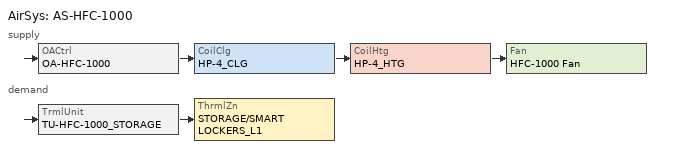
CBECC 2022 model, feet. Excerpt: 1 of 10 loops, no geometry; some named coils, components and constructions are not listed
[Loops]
AirSys 'AS-HFC-1000'
 supply: OACtrl 'OA-HFC-1000' > CoilClg 'HP-4_CLG' > CoilHtg 'HP-4_HTG' > Fan 'HFC-1000 Fan'
 demand: TrmlUnit 'TU-HFC-1000_STORAGE' > ThrmlZn 'STORAGE/SMART LOCKERS_L1'
[ResIntWall] Construction=Interior Wall Cons
Name | Area | IsPartySurface | Outside
IntWall : PARKING_L2 20 | 101.256 | 1 | TRASH_L2
ResidentialInteriorWall 1499 | 20000 |  | PARKING_L2
IntWall : STAIR 2_L2 | 106.27 | 1 | STORAGE 3_L2
IntWall : STORAGE 1_L2 | 101.619 | 1 | TRASH VEST._L2
IntWall : STORAGE 3_L2 | 104.746 | 1 | TRASH_L2
IntWall : CORRIDOR 1_L3 | 100.019 | 1 | ELEVATOR 1_L3
IntWall : CORRIDOR 1_L3 2 | 93.9328 | 1 | ELEVATOR 2_L3
IntWall : CORRIDOR 1_L3 3 | 207.897 | 1 | ELEVATOR 2_L3
IntWall : CORRIDOR 1_L3 4 | 109.541 | 1 | IA1 1_L3
IntWall : CORRIDOR 1_L3 5 | 164.928 | 1 | IA1 1_L3
IntWall : CORRIDOR 1_L3 6 | 286.627 | 1 | IA1 1_L3
IntWall : CORRIDOR 1_L3 7; IntWall : CORRIDOR 1_L3 9 | 283.342 | 1 | IA1 1_L3
IntWall : CORRIDOR 1_L3 8; IntWall : CORRIDOR 1_L3 10 | 272.824 | 1 | IA1 1_L3
IntWall : CORRIDOR 1_L3 11 | 265.823 | 1 | IA1 1_L3
IntWall : CORRIDOR 1_L3 12 | 274.802 | 1 | IA1 1_L3
IntWall : CORRIDOR 1_L3 13 | 263.445 | 1 | IA1 1_L3
IntWall : CORRIDOR 1_L3 14 | 37.1066 | 1 | IA1.2_L3
IntWall : CORRIDOR 1_L3 15 | 43.6217 | 1 | IA1.2_L3
IntWall : CORRIDOR 1_L3 16 | 253.398 | 1 | IA1.2_L3
IntWall : CORRIDOR 1_L3 17 | 255.253 | 1 | IA1.3 1_L3
IntWall : CORRIDOR 1_L3 18 | 245.151 | 1 | IA1.3 1_L3
IntWall : CORRIDOR 1_L3 19 | 272.139 | 1 | IA3_L3
IntWall : CORRIDOR 1_L3 20 | 270.618 | 1 | IA5 1_L3
IntWall : CORRIDOR 1_L3 21 | 283.907 | 1 | IA5 1_L3
IntWall : CORRIDOR 1_L3 22 | 273.094 | 1 | IA5 1_L3
IntWall : CORRIDOR 1_L3 23 | 275.333 | 1 | IA5 1_L3
IntWall : CORRIDOR 1_L3 24 | 272.809 | 1 | IA5 1_L3
IntWall : CORRIDOR 1_L3 25 | 247.294 | 1 | IA5.1 1_L3
IntWall : CORRIDOR 1_L3 26 | 241.784 | 1 | IA5.1 1_L3
IntWall : CORRIDOR 1_L3 27 | 290.837 | 1 | IB1 1_L3
IntWall : CORRIDOR 1_L3 28 | 185.315 | 1 | IB1 1_L3
IntWall : CORRIDOR 1_L3 29 | 397.568 | 1 | IB1 1_L3
IntWall : CORRIDOR 1_L3 30 | 359.411 | 1 | IB1.1_L3
IntWall : CORRIDOR 1_L3 31 | 349.448 | 1 | IB2_L3
IntWall : CORRIDOR 1_L3 32 | 160.597 | 1 | IB3_L3
IntWall : CORRIDOR 1_L3 33 | 57.7309 | 1 | IDF 2_L3
IntWall : CORRIDOR 1_L3 34 | 62.9415 | 1 | IDF 3_L3
IntWall : CORRIDOR 1_L3 35 | 177.558 | 1 | IS1 1_L3
IntWall : CORRIDOR 1_L3 36 | 185.195 | 1 | IS1 1_L3
IntWall : CORRIDOR 1_L3 37 | 188.529 | 1 | IS1 1_L3
IntWall : CORRIDOR 1_L3 38 | 292.282 | 1 | IS1 1_L3
IntWall : CORRIDOR 1_L3 39 | 171.977 | 1 | IS1 1_L3
IntWall : CORRIDOR 1_L3 40 | 187.708 | 1 | IS1 1_L3
IntWall : CORRIDOR 1_L3 41 | 191.739 | 1 | IS1.1_L3
IntWall : CORRIDOR 1_L3 42 | 81.325 | 1 | LOOBY_L3
IntWall : CORRIDOR 1_L3 43 | 122.466 | 1 | OPENING_L3
IntWall : CORRIDOR 1_L3 44 | 207.422 | 1 | PARKING_L3
IntWall : CORRIDOR 1_L3 45 | 51.3787 | 1 | PARKING_L3
IntWall : CORRIDOR 1_L3 46 | 1145.16 | 1 | PARKING_L3
IntWall : CORRIDOR 1_L3 47 | 1389.06 | 1 | PARKING_L3
IntWall : CORRIDOR 1_L3 48 | 57.7342 | 1 | PARKING_L3
IntWall : CORRIDOR 1_L3 49 | 277.221 | 1 | PARKING_L3
IntWall : CORRIDOR 1_L3 50 | 82.239 | 1 | PARKING_L3
IntWall : CORRIDOR 1_L3 51 | 230.056 | 1 | PARKING_L3
IntWall : CORRIDOR 1_L3 52 | 1710.23 | 1 | PARKING_L3
IntWall : CORRIDOR 1_L3 53 | 63.346 | 1 | PARKING_L3
IntWall : CORRIDOR 1_L3 54 | 75.5568 | 1 | PARKING_L3
IntWall : CORRIDOR 1_L3 55 | 58.97 | 1 | PARKING_L3
IntWall : CORRIDOR 1_L3 56 | 660.991 | 1 | PARKING_L3
IntWall : CORRIDOR 1_L3 57 | 57.4017 | 1 | PARKING_L3
IntWall : CORRIDOR 1_L3 58 | 287.364 | 1 | POOL VAULT & EQUIP_L3
IntWall : CORRIDOR 1_L3 59 | 76.5419 | 1 | POOL VAULT & EQUIP_L3
IntWall : CORRIDOR 1_L3 60 | 352.104 | 1 | POOL VAULT & EQUIP_L3
IntWall : CORRIDOR 1_L3 61 | 181.446 | 1 | POOL VAULT & EQUIP_L3
IntWall : CORRIDOR 1_L3 62; IntWall : PARKING_L3 | 112.29 | 1 | STAIR 1_L3
IntWall : CORRIDOR 1_L3 63 | 118.366 | 1 | STAIR 2_L3
IntWall : CORRIDOR 1_L3 64 | 30.1261 | 1 | STAIR 3_L3
IntWall : CORRIDOR 1_L3 65 | 72.0658 | 1 | STAIR 5_L3
IntWall : CORRIDOR 1_L3 66 | 57.1657 | 1 | STAIR 5_L3
IntWall : CORRIDOR 1_L3 67; IntWall : PARKING_L3 10 | 230.056 | 1 | STAIR 6_L3
IntWall : CORRIDOR 1_L3 68 | 24.0507 | 1 | STAIR 6_L3
IntWall : CORRIDOR 1_L3 69 | 88.1982 | 1 | STORAGE 1_L3
IntWall : CORRIDOR 1_L3 70 | 1014.5 | 1 | STORAGE 1_L3
IntWall : CORRIDOR 1_L3 71 | 275.562 | 1 | STORAGE 1_L3
IntWall : CORRIDOR 1_L3 72 | 116.118 | 1 | STORAGE 2_L3
IntWall : CORRIDOR 1_L3 73 | 130.595 | 1 | STORAGE 3_L3
IntWall : CORRIDOR 1_L3 74 | 265.793 | 1 | STORAGE 3_L3
IntWall : CORRIDOR 1_L3 75 | 306.941 | 1 | STORAGE 3_L3
IntWall : CORRIDOR 1_L3 76 | 17.8591 | 1 | STORAGE 5_L3
IntWall : CORRIDOR 1_L3 77 | 105.36 | 1 | STORAGE 5_L3
IntWall : CORRIDOR 1_L3 78; IntWall : CORRIDOR 1_L3 80 | 50.5322 | 1 | TRASH 1_L3
IntWall : CORRIDOR 1_L3 79; IntWall : STAIR 5_L3 | 138.948 | 1 | TRASH 1_L3
IntWall : CORRIDOR 1_L3 81; IntWall : STORAGE 4_L3 | 113.185 | 1 | TRASH VEST._L3
IntWall : CORRIDOR 1_L3 82 | 107.631 | 1 | ELEVATOR 5_L3
IntWall : CORRIDOR 1_L3 83 | 276.109 | 1 | IA1 1_L3
IntWall : CORRIDOR 1_L3 84 | 274.955 | 1 | IA1 1_L3
IntWall : CORRIDOR 1_L3 85 | 276.015 | 1 | IA1 1_L3
IntWall : CORRIDOR 1_L3 86 | 44.0298 | 1 | IA1 1_L3
IntWall : CORRIDOR 1_L3 87 | 276.888 | 1 | IA1 1_L3
IntWall : CORRIDOR 1_L3 88 | 115.639 | 1 | IA1 1_L3
IntWall : CORRIDOR 1_L3 89 | 191.742 | 1 | IB1 1_L3
IntWall : CORRIDOR 1_L3 90 | 399.767 | 1 | IB1 1_L3
IntWall : CORRIDOR 1_L3 91 | 137.352 | 1 | IDF 1_L3
IntWall : CORRIDOR 1_L3 92 | 107.436 | 1 | LOOBY_L3
IntWall : CORRIDOR 1_L3 93 | 210.186 | 1 | MECH._L3
IntWall : CORRIDOR 1_L3 94; IntWall : CORRIDOR 1_L3 96 | 84.6848 | 1 | PARKING_L3
IntWall : CORRIDOR 1_L3 95 | 686.689 | 1 | PARKING_L3
IntWall : CORRIDOR 1_L3 97 | 139.764 | 1 | PARKING_L3
IntWall : CORRIDOR 1_L3 98 | 71.6463 | 1 | PARKING_L3
IntWall : CORRIDOR 1_L3 99 | 165.684 | 1 | PARKING_L3
IntWall : CORRIDOR 1_L3 100 | 109.717 | 1 | PARKING_L3
IntWall : CORRIDOR 1_L3 101; IntWall : PARKING_L3 7 | 106.181 | 1 | STAIR 4_L3
IntWall : CORRIDOR 1_L3 102 | 65.3499 | 1 | STORAGE 6_L3
IntWall : CORRIDOR 1_L3 103; IntWall : MECH._L3 9 | 120.669 | 1 | TRASH 2_L3
IntWall : CORRIDOR 1_L3 104 | 41.7113 | 1 | TRASH 2_L3
IntWall : ELEVATOR 1_L3 | 220.172 | 1 | LOOBY_L3
IntWall : ELEVATOR 1_L3 2; IntWall : PARKING_L3 2 | 220.172 | 1 | STAIR 2_L3
IntWall : ELEVATOR 1_L3 3 | 100.019 | 1 | STORAGE 6_L3
IntWall : ELEVATOR 2_L3 | 93.9328 | 1 | PARKING_L3
IntWall : ELEVATOR 2_L3 2; IntWall : IDF 3_L3 3 | 207.897 | 1 | STAIR 1_L3
IntWall : ELEVATOR 5_L3 | 100.132 | 1 | IDF 1_L3
IntWall : ELEVATOR 5_L3 2 | 107.631 | 1 | PARKING_L3
IntWall : ELEVATOR 5_L3 3; IntWall : IDF 1_L3 2 | 100.132 | 1 | PARKING_L3
IntWall : IA1 1_L3 | 318.914 | 1 | IS1 1_L3
IntWall : IA1 1_L3 2 | 338.174 | 1 | IA1.3 1_L3
IntWall : IA1 1_L3 3 | 325.937 | 1 | IB1 1_L3
IntWall : IA1 1_L3 4 | 7.36015 | 1 | LOOBY_L3
IntWall : IA1 1_L3 5 | 244.185 | 1 | LOOBY_L3
IntWall : IA1.2_L3 | 322.597 | 1 | IA3_L3
IntWall : IA1.2_L3 2 | 129.881 | 1 | IB1.1_L3
IntWall : IA1.2_L3 3 | 170.883 | 1 | IB1.1_L3
IntWall : IA1.3 1_L3 | 384.335 | 1 | IA5.1 1_L3
IntWall : IA1.3 1_L3 2 | 324.663 | 1 | IS1 1_L3
IntWall : IA1.3 1_L3 3 | 383.031 | 1 | IB2_L3
IntWall : IA3_L3 | 69.0344 | 1 | POOL VAULT & EQUIP_L3
IntWall : IA3_L3 2 | 254.257 | 1 | STORAGE 5_L3
IntWall : IA5 1_L3; IntWall : IA5 1_L3 2; IntWall : IA5 1_L3 3 | 378.701 | 1 | IS1 1_L3
IntWall : IA5 1_L3 4 | 378.701 | 1 | IA5.1 1_L3
IntWall : IA5 1_L3 5; IntWall : IA5 1_L3 6 | 378.701 | 1 | IB1 1_L3
IntWall : IA5.1 1_L3 | 378.701 | 1 | IB3_L3
IntWall : IA5.1 1_L3 2 | 384.335 | 1 | IS1.1_L3
IntWall : IB1 1_L3 | 216.737 | 1 | PARKING_L3
IntWall : IB1 1_L3 2 | 329.6 | 1 | PARKING_L3
IntWall : IB1 1_L3 3 | 87.7638 | 1 | IS1 1_L3
IntWall : IB1 1_L3 4 | 135.045 | 1 | LOOBY_L3
IntWall : IB1.1_L3 | 383.264 | 1 | IS1 1_L3
IntWall : IB3_L3 | 211.014 | 1 | STAIR 5_L3
IntWall : IB3_L3 2 | 57.162 | 1 | STAIR 5_L3
IntWall : IDF 1_L3 | 137.352 | 1 | PARKING_L3
IntWall : IDF 2_L3 | 156.837 | 1 | OPENING_L3
IntWall : IDF 2_L3 2 | 182.457 | 1 | PARKING_L3
IntWall : IDF 2_L3 3 | 51.7346 | 1 | PARKING_L3
IntWall : IDF 3_L3 | 207.897 | 1 | PARKING_L3
IntWall : IDF 3_L3 2 | 62.9415 | 1 | PARKING_L3
IntWall : IS1 1_L3 | 183.363 | 1 | STAIR 10_L3
IntWall : IS1.1_L3; IntWall : POOL VAULT & EQUIP_L3 | 384.335 | 1 | STORAGE 2_L3
IntWall : LOOBY_L3 | 20.2489 | 1 | STORAGE 6_L3
IntWall : MECH._L3 | 207.208 | 1 | PARKING_L3
IntWall : MECH._L3 2 | 185.337 | 1 | PARKING_L3
IntWall : MECH._L3 3 | 39.6437 | 1 | PARKING_L3
IntWall : MECH._L3 4 | 159.522 | 1 | PARKING_L3
IntWall : MECH._L3 5 | 112.781 | 1 | PARKING_L3
IntWall : MECH._L3 6 | 14.0049 | 1 | STORAGE 6_L3
IntWall : MECH._L3 7 | 121.965 | 1 | STORAGE 6_L3
IntWall : MECH._L3 8 | 158.38 | 1 | TRASH 2_L3
IntWall : OPENING_L3 | 102.892 | 1 | PARKING_L3
IntWall : OPENING_L3 2 | 109.945 | 1 | PARKING_L3
IntWall : PARKING_L3 3 | 177.771 | 1 | STAIR 3_L3
IntWall : PARKING_L3 4 | 112.249 | 1 | STAIR 3_L3
IntWall : PARKING_L3 5 | 207.897 | 1 | STAIR 3_L3
IntWall : PARKING_L3 6; IntWall : PARKING_L3 8 | 221.685 | 1 | STAIR 4_L3
IntWall : PARKING_L3 9 | 111.489 | 1 | STAIR 6_L3
IntWall : PARKING_L3 11 | 87.4379 | 1 | STAIR 6_L3
IntWall : PARKING_L3 12 | 883.953 | 1 | STORAGE 1_L3
IntWall : PARKING_L3 13 | 187.364 | 1 | STORAGE 1_L3
IntWall : PARKING_L3 14 | 130.546 | 1 | STORAGE 1_L3
IntWall : PARKING_L3 15; IntWall : PARKING_L3 17 | 105.642 | 1 | STORAGE 4_L3
IntWall : PARKING_L3 16 | 113.185 | 1 | STORAGE 4_L3
IntWall : PARKING_L3 18 | 51.345 | 1 | STORAGE 6_L3
IntWall : PARKING_L3 19; IntWall : PARKING_L3 20 | 102.604 | 1 | TRASH VEST._L3
ResidentialInteriorWall 1500 | 20000 |  | PARKING_L3
IntWall : POOL VAULT & EQUIP_L3 2 | 275.562 | 1 | STORAGE 3_L3
IntWall : STAIR 2_L3 | 118.366 | 1 | STORAGE 6_L3
IntWall : STORAGE 6_L3 | 116.669 | 1 | TRASH 2_L3
[ResOtherZn] ozDHWSys=ResidentialDHWSystem 1
Name | Type | SpcFunc | VentSpcFunc | Area | CeilingHeight | FloorHeight | Bottom | IAQOption | IAQFanRef[1] | IAQFanCnt[1] | CentralVentSysRef | ozHVACSystem | AirSys_NameRoot | PrkgGarExhFlow | PrkgGarExhFanPwr
RES STORAGE_L2 | Unconditioned | Storage | General - Unoccupied | 352.822 | 10.25 | 10.25 | 22 | Individual IAQ Fans
STAIR 1_L2 | Unconditioned | Stairwell | General - Unoccupied | 179.107 | 10.25 | 10.25 | 22 | Individual IAQ Fans
STAIR 2_L2 | Unconditioned | Stairwell | General - Unoccupied | 199.944 | 10.25 | 10.25 | 22 | Individual IAQ Fans
STAIR 3_L2 | Unconditioned | Stairwell | General - Unoccupied | 179.041 | 10.25 | 10.25 | 22 | Individual IAQ Fans
STAIR 4_L2 | Unconditioned | Stairwell | General - Unoccupied | 180.594 | 10.25 | 10.25 | 22 | Individual IAQ Fans
STAIR 5_L2 | Unconditioned | Stairwell | General - Unoccupied | 185.09 | 10.25 | 10.25 | 22 | Individual IAQ Fans
STAIR 10_L2 | Unconditioned | Stairwell | General - Unoccupied | 165.6 | 10.25 | 10.25 | 22 | Individual IAQ Fans
STORAGE 1_L2 | Unconditioned | Storage | General - Unoccupied | 91.7374 | 10.25 | 10.25 | 22 | Individual IAQ Fans
STORAGE 2_L2 | Unconditioned | Storage | General - Unoccupied | 280.541 | 10.25 | 10.25 | 22 | Individual IAQ Fans
STORAGE 3_L2 | Unconditioned | Storage | General - Unoccupied | 119.646 | 10.25 | 10.25 | 22 | Individual IAQ Fans
TRASH VEST._L2 | Unconditioned | Unoccupied-Include in Gross Floor Area | NA | 89.0995 | 10.25 | 10.25 | 22 | Individual IAQ Fans
TRASH_L2 | Unconditioned | Unoccupied-Include in Gross Floor Area | NA | 146.628 | 10.25 | 10.25 | 22 | Individual IAQ Fans
CORRIDOR 1_L3 | Unconditioned | Corridor Area | Residential - Common corridors | 7249.9 | 11.4167 | 11.4167 | 32.25 | Central Supply / Central Exhaust | FOF-2 | 5 | Corridor Ventilation
ELEVATOR 1_L3 | Unconditioned | Unoccupied-Include in Gross Floor Area | NA | 168.953 | 11.4167 | 11.4167 | 32.25 | Individual IAQ Fans
ELEVATOR 2_L3 | Unconditioned | Unoccupied-Include in Gross Floor Area | NA | 149.826 | 11.4167 | 11.4167 | 32.25 | Individual IAQ Fans
ELEVATOR 5_L3 | Unconditioned | Unoccupied-Include in Gross Floor Area | NA | 82.6854 | 11.4167 | 11.4167 | 32.25 | Individual IAQ Fans
IDF 1_L3 | Conditioned | Electrical, Mechanical, Telephone Rooms | General - Unoccupied | 105.519 | 11.4167 | 11.4167 | 32.25 |  |  |  |  | LG ZRUM036GSS0 | AS_IDF 1_L3
IDF 2_L3 | Conditioned | Electrical, Mechanical, Telephone Rooms | General - Unoccupied | 67.3388 | 11.4167 | 11.4167 | 32.25 |  |  |  |  | LG ZRUM024GSS0 | AS_IDF 2_L3
IDF 3_L3 | Conditioned | Electrical, Mechanical, Telephone Rooms | General - Unoccupied | 100.394 | 11.4167 | 11.4167 | 32.25 |  |  |  |  | LG ZRUM036GSS0-2 | AS_IDF 3_L3
LOOBY_L3 | Unconditioned | Lobby, Main Entry | Residential - Common corridors | 298.59 | 11.4167 | 11.4167 | 32.25 | Central Supply / Central Exhaust |  |  | Corridor Ventilation
MECH._L3 | Unconditioned | Electrical, Mechanical, Telephone Rooms | General - Unoccupied | 416.288 | 11.4167 | 11.4167 | 32.25 | Individual IAQ Fans
OPENING_L3 | Unconditioned | Unoccupied-Include in Gross Floor Area | NA | 109.544 | 11.4167 | 11.4167 | 32.25 | Individual IAQ Fans
PARKING_L3 | Unconditioned | Parking Garage Area (Parking Zone and Ramps) | Exhaust - Parking garages | 59959.8 | 11.4167 | 11.4167 | 32.25 | Individual IAQ Fans |  |  |  |  |  | 46000 | 0.49
POOL VAULT & EQUIP_L3 | Unconditioned | Electrical, Mechanical, Telephone Rooms | General - Unoccupied | 2521.94 | 11.4167 | 11.4167 | 32.25 | Individual IAQ Fans
STAIR 1_L3 | Unconditioned | Stairwell | General - Unoccupied | 179.107 | 11.4167 | 11.4167 | 32.25 | Individual IAQ Fans
STAIR 2_L3 | Unconditioned | Stairwell | General - Unoccupied | 199.944 | 11.4167 | 11.4167 | 32.25 | Individual IAQ Fans
STAIR 3_L3 | Unconditioned | Stairwell | General - Unoccupied | 179.041 | 11.4167 | 11.4167 | 32.25 | Individual IAQ Fans
STAIR 4_L3 | Unconditioned | Stairwell | General - Unoccupied | 180.594 | 11.4167 | 11.4167 | 32.25 | Individual IAQ Fans
STAIR 5_L3 | Unconditioned | Stairwell | General - Unoccupied | 185.09 | 11.4167 | 11.4167 | 32.25 | Individual IAQ Fans
STAIR 6_L3 | Unconditioned | Stairwell | General - Unoccupied | 196.782 | 11.4167 | 11.4167 | 32.25 | Individual IAQ Fans
STAIR 10_L3 | Unconditioned | Stairwell | General - Unoccupied | 165.6 | 11.4167 | 11.4167 | 32.25 | Individual IAQ Fans
STORAGE 1_L3 | Unconditioned | Storage | General - Unoccupied | 1957.17 | 11.4167 | 11.4167 | 32.25 | Individual IAQ Fans
STORAGE 2_L3 | Unconditioned | Storage | General - Unoccupied | 342.398 | 11.4167 | 11.4167 | 32.25 | Individual IAQ Fans
STORAGE 3_L3 | Unconditioned | Storage | General - Unoccupied | 419.017 | 11.4167 | 11.4167 | 32.25 | Individual IAQ Fans
STORAGE 4_L3 | Unconditioned | Storage | General - Unoccupied | 91.7374 | 11.4167 | 11.4167 | 32.25 | Individual IAQ Fans
STORAGE 5_L3 | Unconditioned | Storage | General - Unoccupied | 121.475 | 11.4167 | 11.4167 | 32.25 | Individual IAQ Fans
STORAGE 6_L3 | Unconditioned | Storage | General - Unoccupied | 119.646 | 11.4167 | 11.4167 | 32.25 | Individual IAQ Fans
TRASH 1_L3 | Unconditioned | Unoccupied-Include in Gross Floor Area | NA | 53.8693 | 11.4167 | 11.4167 | 32.25 | Individual IAQ Fans
TRASH 2_L3 | Unconditioned | Unoccupied-Include in Gross Floor Area | NA | 146.628 | 11.4167 | 11.4167 | 32.25 | Individual IAQ Fans
TRASH VEST._L3 | Unconditioned | Unoccupied-Include in Gross Floor Area | NA | 89.0995 | 11.4167 | 11.4167 | 32.25 | Individual IAQ Fans
[ResExtWall]
Name | Orientation | Area | Construction
ExtWall (Front 1) : RES STORAGE_L2 | Front | 195.665 | R-21 Metal Frame
ExtWall (Left 1) : RES STORAGE_L2 | Left | 189.45 | R-21 Metal Frame
ExtWall (Front 1) : STAIR 5_L2 | Front | 102.645 | R-21 Metal Frame
ExtWall (Front 1) : STAIR 10_L2 | Front | 164.625 | R-21 Metal Frame
ExtWall (Left 1) : STAIR 10_L2 | Left | 105.685 | R-21 Metal Frame
ExtWall (Right 1) : STAIR 10_L2 | Right | 105.685 | R-21 Metal Frame
ExtWall (Back 1) : STORAGE 2_L2 | Back | 98.3469 | R-21 Metal Frame
ExtWall (Right 1) : STORAGE 2_L2 | Right | 343.89 | R-21 Metal Frame
ExtWall (Front 1) : CORRIDOR 1_L3 | Front | 101.068 | R-21 Metal Frame
ExtWall (Left 1) : CORRIDOR 1_L3 | Left | 54.5887 | R-21 Metal Frame
ExtWall (Front 1) : IA1 1_L3 | Front | 136.865 | R-21 Metal Frame
ExtWall (Front 2) : IA1 1_L3 | Front | 139.244 | R-21 Metal Frame
ExtWall (Front 3) : IA1 1_L3 | Front | 134.423 | R-21 Metal Frame
ExtWall (Front 4) : IA1 1_L3 | Front | 140.532 | R-21 Metal Frame
ExtWall (Front 5) : IA1 1_L3 | Front | 144.866 | R-21 Metal Frame
ExtWall (Front 6) : IA1 1_L3 | Front | 131.149 | R-21 Metal Frame
ExtWall (Front 7) : IA1 1_L3 | Front | 140.225 | R-21 Metal Frame
ExtWall (Front 8) : IA1 1_L3 | Front | 147.99 | R-21 Metal Frame
ExtWall (Front 9) : IA1 1_L3 | Front | 142.33 | R-21 Metal Frame
ExtWall (Front 10) : IA1 1_L3 | Front | 134.558 | R-21 Metal Frame
ExtWall (Left 1) : IA1 1_L3; ExtWall (Left 1) : IB2_L3 | Left | 44.8576 | R-21 Metal Frame
ExtWall (Left 2) : IA1 1_L3; ExtWall (Left 3) : IA1 1_L3; ExtWall (Left 2) : IB1 1_L3; ExtWall (Left 3) : IB1 1_L3 | Left | 55.2143 | R-21 Metal Frame
ExtWall (Left 4) : IA1 1_L3; ExtWall (Left 5) : IA1 1_L3; ExtWall (Left 6) : IA1 1_L3; ExtWall (Left 7) : IA1 1_L3; ExtWall (Left 1) : IB1.1_L3; ExtWall (Left 1) : IS1 1_L3 | Left | 64.3498 | R-21 Metal Frame
ExtWall (Left 8) : IA1 1_L3 | Left | 63.6644 | R-21 Metal Frame
ExtWall (Back 1) : IA1 1_L3 | Back | 136.73 | R-21 Metal Frame
ExtWall (Back 2) : IA1 1_L3 | Back | 137.738 | R-21 Metal Frame
ExtWall (Back 3) : IA1 1_L3 | Back | 106.803 | R-21 Metal Frame
ExtWall (Back 4) : IA1 1_L3; ExtWall (Back 19) : IA1 1_L3 | Back | 143.341 | R-21 Metal Frame
ExtWall (Back 5) : IA1 1_L3 | Back | 36.4824 | R-21 Metal Frame
ExtWall (Back 6) : IA1 1_L3; ExtWall (Back 10) : IA1 1_L3 | Back | 144.791 | R-21 Metal Frame
ExtWall (Back 7) : IA1 1_L3; ExtWall (Back 11) : IA1 1_L3 | Back | 138.551 | R-21 Metal Frame
ExtWall (Back 8) : IA1 1_L3; ExtWall (Back 9) : IA1 1_L3; ExtWall (Back 12) : IA1 1_L3; ExtWall (Back 13) : IA1 1_L3 | Back | 136.412 | R-21 Metal Frame
ExtWall (Back 14) : IA1 1_L3 | Back | 134.022 | R-21 Metal Frame
ExtWall (Back 15) : IA1 1_L3 | Back | 131.801 | R-21 Metal Frame
ExtWall (Back 16) : IA1 1_L3; ExtWall (Back 17) : IA1 1_L3 | Back | 137.401 | R-21 Metal Frame
ExtWall (Back 18) : IA1 1_L3 | Back | 120.1 | R-21 Metal Frame
ExtWall (Right 1) : IA1 1_L3; ExtWall (Right 2) : IA1 1_L3; ExtWall (Right 6) : IA1 1_L3; ExtWall (Right 7) : IA1 1_L3; ExtWall (Right 10) : IA1 1_L3; ExtWall (Right 2) : IB1.1_L3 | Right | 64.3498 | R-21 Metal Frame
ExtWall (Right 3) : IA1 1_L3 | Right | 122.164 | R-21 Metal Frame
ExtWall (Right 4) : IA1 1_L3; ExtWall (Right 5) : IA1 1_L3; ExtWall (Right 1) : IB1 1_L3; ExtWall (Right 2) : IB1 1_L3; ExtWall (Right 3) : IB1 1_L3 | Right | 55.2143 | R-21 Metal Frame
ExtWall (Right 8) : IA1 1_L3 | Right | 63.6644 | R-21 Metal Frame
ExtWall (Right 9) : IA1 1_L3 | Right | 312.052 | R-21 Metal Frame
ExtWall (Back 1) : IA1.2_L3 | Back | 126.965 | R-21 Metal Frame
ExtWall (Back 2) : IA1.2_L3 | Back | 133.391 | R-21 Metal Frame
ExtWall (Back 3) : IA1.2_L3 | Back | 72.0992 | R-21 Metal Frame
ExtWall (Right 1) : IA1.2_L3 | Right | 56.8589 | R-21 Metal Frame
ExtWall (Front 1) : IA1.3 1_L3 | Front | 59.6716 | R-21 Metal Frame
ExtWall (Back 1) : IA1.3 1_L3 | Back | 104.814 | R-21 Metal Frame
ExtWall (Back 2) : IA1.3 1_L3 | Back | 140.337 | R-21 Metal Frame
ExtWall (Right 1) : IA1.3 1_L3 | Right | 126.917 | R-21 Metal Frame
ExtWall (Right 2) : IA1.3 1_L3 | Right | 128.336 | R-21 Metal Frame
ExtWall (Right 3) : IA1.3 1_L3 | Right | 44.8576 | R-21 Metal Frame
ExtWall (Left 1) : IA3_L3 | Left | 53.9384 | R-21 Metal Frame
ExtWall (Back 1) : IA3_L3 | Back | 282.826 | R-21 Metal Frame
ExtWall (Left 1) : IA5 1_L3 | Left | 270.618 | R-21 Metal Frame
ExtWall (Left 2) : IA5 1_L3 | Left | 283.907 | R-21 Metal Frame
ExtWall (Left 3) : IA5 1_L3 | Left | 273.094 | R-21 Metal Frame
ExtWall (Left 4) : IA5 1_L3 | Left | 275.333 | R-21 Metal Frame
ExtWall (Left 5) : IA5 1_L3 | Left | 272.809 | R-21 Metal Frame
ExtWall (Left 1) : IA5.1 1_L3 | Left | 247.294 | R-21 Metal Frame
ExtWall (Right 1) : IA5.1 1_L3 | Right | 241.784 | R-21 Metal Frame
ExtWall (Front 1) : IB1 1_L3 | Front | 153.747 | R-21 Metal Frame
ExtWall (Front 2) : IB1 1_L3 | Front | 128.748 | R-21 Metal Frame
ExtWall (Front 3) : IB1 1_L3 | Front | 125.984 | R-21 Metal Frame
ExtWall (Front 4) : IB1 1_L3 | Front | 127.692 | R-21 Metal Frame
ExtWall (Front 5) : IB1 1_L3 | Front | 147.42 | R-21 Metal Frame
ExtWall (Front 6) : IB1 1_L3 | Front | 124.654 | R-21 Metal Frame
ExtWall (Front 7) : IB1 1_L3 | Front | 62.7505 | R-21 Metal Frame
ExtWall (Front 8) : IB1 1_L3 | Front | 378.6 | R-21 Metal Frame
ExtWall (Left 1) : IB1 1_L3 | Left | 51.551 | R-21 Metal Frame
ExtWall (Left 4) : IB1 1_L3 | Left | 90.7677 | R-21 Metal Frame
ExtWall (Left 5) : IB1 1_L3 | Left | 397.568 | R-21 Metal Frame
ExtWall (Back 1) : IB1 1_L3 | Back | 62.7505 | R-21 Metal Frame
ExtWall (Right 4) : IB1 1_L3 | Right | 152.608 | R-21 Metal Frame
ExtWall (Right 5) : IB1 1_L3 | Right | 119.699 | R-21 Metal Frame
ExtWall (Right 6) : IB1 1_L3 | Right | 138.82 | R-21 Metal Frame
ExtWall (Back 1) : IB1.1_L3 | Back | 139.274 | R-21 Metal Frame
ExtWall (Back 2) : IB1.1_L3 | Back | 156.799 | R-21 Metal Frame
ExtWall (Back 3) : IB1.1_L3 | Back | 117.422 | R-21 Metal Frame
ExtWall (Right 1) : IB1.1_L3 | Right | 94.2961 | R-21 Metal Frame
ExtWall (Front 1) : IB2_L3 | Front | 42.3368 | R-21 Metal Frame
ExtWall (Left 2) : IB2_L3 | Left | 338.174 | R-21 Metal Frame
ExtWall (Back 1) : IB2_L3 | Back | 284.151 | R-21 Metal Frame
ExtWall (Back 2) : IB2_L3 | Back | 107.634 | R-21 Metal Frame
ExtWall (Front 1) : IB3_L3 | Front | 321.539 | R-21 Metal Frame
ExtWall (Left 1) : IB3_L3 | Left | 371.611 | R-21 Metal Frame
ExtWall (Front 1) : IS1 1_L3 | Front | 113.208 | R-21 Metal Frame
ExtWall (Left 2) : IS1 1_L3 | Left | 171.977 | R-21 Metal Frame
ExtWall (Left 3) : IS1 1_L3 | Left | 187.708 | R-21 Metal Frame
ExtWall (Back 1) : IS1 1_L3 | Back | 177.558 | R-21 Metal Frame
ExtWall (Back 2) : IS1 1_L3 | Back | 59.6716 | R-21 Metal Frame
ExtWall (Back 3) : IS1 1_L3 | Back | 86.4191 | R-21 Metal Frame
ExtWall (Right 1) : IS1 1_L3 | Right | 185.195 | R-21 Metal Frame
ExtWall (Right 2) : IS1 1_L3 | Right | 188.529 | R-21 Metal Frame
ExtWall (Right 1) : IS1.1_L3 | Right | 191.739 | R-21 Metal Frame
ExtWall (Front 1) : LOOBY_L3 | Front | 57.3118 | R-21 Metal Frame
ExtWall (Front 1) : PARKING_L3 | Front | 905.756 | R-21 Metal Frame
ExtWall (Front 2) : PARKING_L3 | Front | 255.512 | R-21 Metal Frame
ExtWall (Right 1) : PARKING_L3 | Right | 51.551 | R-21 Metal Frame
ExtWall (Right 1) : POOL VAULT & EQUIP_L3 | Right | 111.825 | R-21 Metal Frame
ExtWall (Right 2) : POOL VAULT & EQUIP_L3 | Right | 374.237 | R-21 Metal Frame
ExtWall (Right 3) : POOL VAULT & EQUIP_L3 | Right | 445.77 | R-21 Metal Frame
ExtWall (Back 1) : STAIR 3_L3 | Back | 112.249 | R-21 Metal Frame
ExtWall (Front 1) : STAIR 5_L3 | Front | 114.328 | R-21 Metal Frame
ExtWall (Front 1) : STAIR 10_L3 | Front | 183.363 | R-21 Metal Frame
ExtWall (Left 1) : STAIR 10_L3 | Left | 117.714 | R-21 Metal Frame
ExtWall (Right 1) : STAIR 10_L3 | Right | 117.714 | R-21 Metal Frame
ExtWall (Right 1) : STORAGE 2_L3 | Right | 116.118 | R-21 Metal Frame
ExtWall (Right 1) : STORAGE 5_L3 | Right | 273.221 | R-21 Metal Frame
ExtWall (Front 1) : A1 1_L4 | Front | 130.062 | Ext Wall Cons
ExtWall (Front 2) : A1 1_L4 | Front | 117.747 | Ext Wall Cons
ExtWall (Front 3) : A1 1_L4 | Front | 120.686 | Ext Wall Cons
ExtWall (Front 4) : A1 1_L4 | Front | 126.171 | Ext Wall Cons
ExtWall (Front 5) : A1 1_L4 | Front | 122.879 | Ext Wall Cons
ExtWall (Front 6) : A1 1_L4 | Front | 125.014 | Ext Wall Cons
ExtWall (Front 7) : A1 1_L4 | Front | 248.875 | Ext Wall Cons
ExtWall (Front 8) : A1 1_L4 | Front | 246.444 | Ext Wall Cons
ExtWall (Front 9) : A1 1_L4 | Front | 249.299 | Ext Wall Cons
ExtWall (Front 10) : A1 1_L4 | Front | 96.9378 | Ext Wall Cons
ExtWall (Front 11) : A1 1_L4 | Front | 49.3365 | Ext Wall Cons
ExtWall (Front 12) : A1 1_L4; ExtWall (Front 13) : A1 1_L4 | Front | 122.405 | Ext Wall Cons
ExtWall (Front 14) : A1 1_L4 | Front | 124.802 | Ext Wall Cons
ExtWall (Front 15) : A1 1_L4 | Front | 124.799 | Ext Wall Cons
ExtWall (Front 16) : A1 1_L4 | Front | 64.7317 | Ext Wall Cons
ExtWall (Front 17) : A1 1_L4; ExtWall (Front 18) : A1 1_L4 | Front | 48.3041 | Ext Wall Cons
ExtWall (Front 19) : A1 1_L4 | Front | 120.458 | Ext Wall Cons
ExtWall (Front 20) : A1 1_L4 | Front | 124.342 | Ext Wall Cons
ExtWall (Front 21) : A1 1_L4 | Front | 129.04 | Ext Wall Cons
ExtWall (Front 22) : A1 1_L4 | Front | 121.739 | Ext Wall Cons
ExtWall (Front 23) : A1 1_L4 | Front | 123.632 | Ext Wall Cons
ExtWall (Front 24) : A1 1_L4 | Front | 122.919 | Ext Wall Cons
ExtWall (Front 25) : A1 1_L4 | Front | 120.374 | Ext Wall Cons
ExtWall (Front 26) : A1 1_L4 | Front | 124.685 | Ext Wall Cons
ExtWall (Front 27) : A1 1_L4 | Front | 126.164 | Ext Wall Cons
ExtWall (Front 28) : A1 1_L4 | Front | 120.999 | Ext Wall Cons
ExtWall (Front 29) : A1 1_L4 | Front | 124.079 | Ext Wall Cons
ExtWall (Front 30) : A1 1_L4 | Front | 117.128 | Ext Wall Cons
ExtWall (Front 31) : A1 1_L4 | Front | 127.785 | Ext Wall Cons
ExtWall (Front 32) : A1 1_L4 | Front | 120.807 | Ext Wall Cons
ExtWall (Left 1) : A1 1_L4; ExtWall (Left 2) : A1 1_L4; ExtWall (Left 9) : A1 1_L4 | Left | 49.5719 | Ext Wall Cons
ExtWall (Left 3) : A1 1_L4 | Left | 124.934 | Ext Wall Cons
ExtWall (Left 4) : A1 1_L4 | Left | 123.172 | Ext Wall Cons
ExtWall (Left 5) : A1 1_L4 | Left | 125.233 | Ext Wall Cons
ExtWall (Left 6) : A1 1_L4 | Left | 125.23 | Ext Wall Cons
ExtWall (Left 7) : A1 1_L4; ExtWall (Left 8) : A1 1_L4 | Left | 122.926 | Ext Wall Cons
ExtWall (Left 10) : A1 1_L4 | Left | 46.2831 | Ext Wall Cons
ExtWall (Left 11) : A1 1_L4 | Left | 54.7507 | Ext Wall Cons
ExtWall (Left 12) : A1 1_L4 | Left | 79.3904 | Ext Wall Cons
ExtWall (Left 13) : A1 1_L4 | Left | 188.33 | Ext Wall Cons
ExtWall (Left 14) : A1 1_L4 | Left | 121.736 | Ext Wall Cons
ExtWall (Left 15) : A1 1_L4 | Left | 122.193 | Ext Wall Cons
ExtWall (Left 16) : A1 1_L4 | Left | 118.349 | Ext Wall Cons
ExtWall (Left 17) : A1 1_L4 | Left | 129.336 | Ext Wall Cons
ExtWall (Left 18) : A1 1_L4 | Left | 110.423 | Ext Wall Cons
ExtWall (Left 19) : A1 1_L4 | Left | 128.115 | Ext Wall Cons
ExtWall (Left 20) : A1 1_L4 | Left | 61.3386 | Ext Wall Cons
ExtWall (Left 21) : A1 1_L4 | Left | 256.226 | Ext Wall Cons
ExtWall (Left 22) : A1 1_L4; ExtWall (Left 23) : A1 1_L4; ExtWall (Left 24) : A1 1_L4 | Left | 60.1549 | Ext Wall Cons
ExtWall (Left 25) : A1 1_L4 | Left | 190.974 | Ext Wall Cons
ExtWall (Left 26) : A1 1_L4 | Left | 57.1585 | Ext Wall Cons
ExtWall (Back 1) : A1 1_L4 | Back | 124.133 | Ext Wall Cons
ExtWall (Back 2) : A1 1_L4 | Back | 124.742 | Ext Wall Cons
ExtWall (Back 3) : A1 1_L4 | Back | 126.75 | Ext Wall Cons
ExtWall (Back 4) : A1 1_L4 | Back | 119.694 | Ext Wall Cons
ExtWall (Back 5) : A1 1_L4 | Back | 123.958 | Ext Wall Cons
ExtWall (Back 6) : A1 1_L4 | Back | 125.341 | Ext Wall Cons
ExtWall (Back 7) : A1 1_L4 | Back | 125.996 | Ext Wall Cons
ExtWall (Back 8) : A1 1_L4 | Back | 126.857 | Ext Wall Cons
ExtWall (Back 9) : A1 1_L4; ExtWall (Back 10) : A1 1_L4 | Back | 49.3365 | Ext Wall Cons
ExtWall (Back 11) : A1 1_L4 | Back | 127.224 | Ext Wall Cons
ExtWall (Back 12) : A1 1_L4 | Back | 119.772 | Ext Wall Cons
ExtWall (Back 13) : A1 1_L4 | Back | 127.953 | Ext Wall Cons
ExtWall (Back 14) : A1 1_L4 | Back | 121.258 | Ext Wall Cons
ExtWall (Back 15) : A1 1_L4 | Back | 300.687 | Ext Wall Cons
ExtWall (Back 16) : A1 1_L4 | Back | 34.7316 | Ext Wall Cons
ExtWall (Back 17) : A1 1_L4 | Back | 64.7317 | Ext Wall Cons
ExtWall (Back 18) : A1 1_L4; ExtWall (Back 19) : A1 1_L4 | Back | 51.1525 | Ext Wall Cons
ExtWall (Back 20) : A1 1_L4 | Back | 313.987 | Ext Wall Cons
ExtWall (Back 21) : A1 1_L4 | Back | 127.758 | Ext Wall Cons
ExtWall (Back 22) : A1 1_L4 | Back | 115.659 | Ext Wall Cons
[ResIntFlr] Construction=Interior Floor Cons; IsPartySurface=1
Name | Area | FloorZ | Outside
IntFloor : RES STORAGE_L2 | 352.822 | 22 | ELEC. 2_L1
IntFloor : STAIR 1_L2 | 179.107 | 22 | STAIR 1_L1
IntFloor : STAIR 2_L2 | 199.944 | 22 | STAIR 2_L1
IntFloor : STAIR 3_L2 | 179.041 | 22 | STAIR 3_L1
IntFloor : STAIR 4_L2 | 180.594 | 22 | STAIR 4_L1
IntFloor : STAIR 5_L2 | 185.09 | 22 | STAIR 5_L1
IntFloor : STAIR 10_L2 | 165.6 | 22 | STAIR 10_L1
IntFloor : STORAGE 1_L2 | 0.302495 | 22 | PARKING_L1
IntFloor : STORAGE 1_L2 2 | 91.4349 | 22 | TRASH ROOM 2_L1
IntFloor : STORAGE 2_L2 | 280.541 | 22 | CORRIDOR 1_L1
IntFloor : STORAGE 3_L2 | 119.646 | 22 | TRASH ROOM_L1
IntFloor : TRASH VEST._L2 | 89.0995 | 22 | TRASH ROOM 2_L1
IntFloor : TRASH_L2 | 146.628 | 22 | TRASH ROOM_L1
IntFloor : CORRIDOR 1_L3 | 221.748 | 32.25 | MAIN LOBBY/LEASING_L1
IntFloor : CORRIDOR 1_L3 2 | 2213.84 | 32.25 | CORRIDOR 1_L2
IntFloor : CORRIDOR 1_L3 3 | 999.3 | 32.25 | CORRIDOR 1_L2
IntFloor : CORRIDOR 1_L3 4 | 285.316 | 32.25 | ELEV LOBBY_L2
IntFloor : CORRIDOR 1_L3 5 | 0.52785 | 32.25 | IS2_L2
IntFloor : CORRIDOR 1_L3 6 | 865.825 | 32.25 | PARKING_L2
IntFloor : CORRIDOR 1_L3 7 | 348.65 | 32.25 | PARKING_L2
IntFloor : CORRIDOR 1_L3 8 | 111.393 | 32.25 | PARKING_L2
IntFloor : CORRIDOR 1_L3 9 | 1185.06 | 32.25 | CORRIDOR 1_L2
IntFloor : ELEVATOR 1_L3 | 168.953 | 32.25 | ELEVATOR 1_L2
IntFloor : ELEVATOR 2_L3 | 149.826 | 32.25 | ELEVATOR 2_L2
IntFloor : ELEVATOR 5_L3 | 82.6854 | 32.25 | ELEVATOR 5_L2
IntFloor : IA1 1_L3 | 321.908 | 32.25 | STORAGE 2_L2
IntFloor : IA1 1_L3 2 | 758.986 | 32.25 | IA1 1_L2
IntFloor : IA1 1_L3 3 | 748.433 | 32.25 | IA1 1_L2
IntFloor : IA1 1_L3 4 | 744.513 | 32.25 | IA1 1_L2
IntFloor : IA1 1_L3 5 | 751.588 | 32.25 | IA1 1_L2
IntFloor : IA1 1_L3 6; IntFloor : IA1 1_L3 8 | 764.254 | 32.25 | IA1 1_L2
IntFloor : IA1 1_L3 7; IntFloor : IA1 1_L3 9 | 734.401 | 32.25 | IA1 1_L2
IntFloor : IA1 1_L3 10 | 778.584 | 32.25 | IA1 1_L2
IntFloor : IA1 1_L3 11 | 716.105 | 32.25 | IA1 1_L2
IntFloor : IA1 1_L3 12 | 739.725 | 32.25 | IA1 1_L2
IntFloor : IA1 1_L3 13 | 703.411 | 32.25 | IA1 1_L2
IntFloor : IA1 1_L3 14 | 744.266 | 32.25 | IA1 1_L2
IntFloor : IA1.2_L3 | 738.576 | 32.25 | IA1.2_L2
IntFloor : IA1.3 1_L3 | 693.912 | 32.25 | IA1.3_L2
IntFloor : IA1.3 1_L3 2 | 633.384 | 32.25 | MAIN LOBBY/LEASING_L1
IntFloor : IA1.3 1_L3 3 | 9.35457 | 32.25 | CORRIDOR 1_L2
IntFloor : IA1.3 1_L3 4 | 41.6159 | 32.25 | ELEV LOBBY_L2
IntFloor : IA3_L3 | 736.678 | 32.25 | IA3_L2
IntFloor : IA5 1_L3 | 786.275 | 32.25 | PARKING_L2
IntFloor : IA5 1_L3 2 | 824.888 | 32.25 | PARKING_L2
IntFloor : IA5 1_L3 3 | 366.85 | 32.25 | PARKING_L2
IntFloor : IA5 1_L3 4 | 426.619 | 32.25 | PARKING_L2
IntFloor : IA5 1_L3 5 | 799.977 | 32.25 | PARKING_L2
IntFloor : IA5 1_L3 6 | 792.642 | 32.25 | PARKING_L2
IntFloor : IA5.1 1_L3 | 718.508 | 32.25 | PARKING_L2
IntFloor : IA5.1 1_L3 2 | 36.8453 | 32.25 | IA1.3_L2
IntFloor : IA5.1 1_L3 3 | 27.6008 | 32.25 | IS1.1_L2
IntFloor : IB1 1_L3 | 1141.14 | 32.25 | IB1 1_L2
IntFloor : IB1 1_L3 2 | 1116.22 | 32.25 | IB1 1_L2
IntFloor : IB1 1_L3 3 | 1136.58 | 32.25 | IB1 1_L2
IntFloor : IB1 1_L3 4 | 1086.34 | 32.25 | PARKING_L2
IntFloor : IB1 1_L3 5 | 68.7905 | 32.25 | PARKING_L2
IntFloor : IB1.1_L3 | 1133.4 | 32.25 | IB1.1_L2
IntFloor : IB2_L3 | 1012.26 | 32.25 | MAIN LOBBY/LEASING_L1
IntFloor : IB3_L3 | 634.345 | 32.25 | PARKING_L2
IntFloor : IB3_L3 2 | 352.822 | 32.25 | RES STORAGE_L2
IntFloor : IDF 1_L3 | 105.519 | 32.25 | IDF 3_L2
IntFloor : IDF 2_L3 | 67.3388 | 32.25 | IDF 2_L2
IntFloor : IDF 3_L3 | 100.394 | 32.25 | IDF 1_L2
IntFloor : IS1 1_L3 | 0.028176 | 32.25 | CORRIDOR 1_L2
IntFloor : IS1 1_L3 2 | 546.085 | 32.25 | IS1 1_L2
IntFloor : IS1 1_L3 3 | 555.915 | 32.25 | IS1 1_L2
IntFloor : IS1 1_L3 4 | 499.675 | 32.25 | MAIN LOBBY/LEASING_L1
IntFloor : IS1 1_L3 5 | 545.383 | 32.25 | PARKING_L2
IntFloor : IS1.1_L3 | 565.38 | 32.25 | IS1.1_L2
IntFloor : LOOBY_L3 | 298.59 | 32.25 | LOOBY_L2
IntFloor : MECH._L3 | 234.419 | 32.25 | MECH. 1_L2
IntFloor : MECH._L3 2 | 181.869 | 32.25 | PARKING_L2
IntFloor : OPENING_L3 | 109.544 | 32.25 | MECH. 2_L2
IntFloor : PARKING_L3 | 315.334 | 32.25 | ELEC 1_L2
IntFloor : PARKING_L3 2 | 322.903 | 32.25 | ELEC 2_L2
IntFloor : PARKING_L3 3 | 54.9946 | 32.25 | MECH. 2_L2
IntFloor : PARKING_L3 4 | 482.519 | 32.25 | MECH. 3_L2
IntFloor : PARKING_L3 5 | 22638.7 | 32.25 | PARKING_L2
IntFloor : PARKING_L3 6 | 22650.6 | 32.25 | PARKING_L2
IntFloor : PARKING_L3 7 | 13494.7 | 32.25 | PARKING_L2
IntFloor : POOL VAULT & EQUIP_L3 | 168.754 | 32.25 | CORRIDOR 1_L2
IntFloor : POOL VAULT & EQUIP_L3 2 | 782.813 | 32.25 | IB1 1_L2
IntFloor : POOL VAULT & EQUIP_L3 3 | 513.381 | 32.25 | IS2_L2
IntFloor : POOL VAULT & EQUIP_L3 4 | 339.951 | 32.25 | PARKING_L2
IntFloor : POOL VAULT & EQUIP_L3 5 | 267.588 | 32.25 | PARKING_L2
IntFloor : STAIR 1_L3 | 179.107 | 32.25 | STAIR 1_L2
IntFloor : STAIR 2_L3 | 199.944 | 32.25 | STAIR 2_L2
IntFloor : STAIR 3_L3 | 179.041 | 32.25 | STAIR 3_L2
IntFloor : STAIR 4_L3 | 180.594 | 32.25 | STAIR 4_L2
IntFloor : STAIR 5_L3 | 185.09 | 32.25 | STAIR 5_L2
IntFloor : STAIR 6_L3 | 196.782 | 32.25 | PARKING_L2
IntFloor : STAIR 10_L3 | 165.6 | 32.25 | STAIR 10_L2
IntFloor : STORAGE 1_L3 | 602.813 | 32.25 | PARKING_L2
IntFloor : STORAGE 1_L3 2 | 1354.35 | 32.25 | PARKING_L2
IntFloor : STORAGE 2_L3 | 342.398 | 32.25 | IB1 1_L2
IntFloor : STORAGE 3_L3 | 126.902 | 32.25 | MECH. 2_L2
IntFloor : STORAGE 3_L3 2 | 292.115 | 32.25 | PARKING_L2
IntFloor : STORAGE 4_L3 | 91.7374 | 32.25 | STORAGE 1_L2
IntFloor : STORAGE 5_L3 | 121.475 | 32.25 | IA4_L2
IntFloor : STORAGE 6_L3 | 119.646 | 32.25 | STORAGE 3_L2
IntFloor : TRASH 1_L3 | 53.8693 | 32.25 | PARKING_L2
IntFloor : TRASH 2_L3 | 146.628 | 32.25 | TRASH_L2
IntFloor : TRASH VEST._L3 | 89.0995 | 32.25 | TRASH VEST._L2
[ResZnGrp]
Name | Z | FlrToFlrHgt | FlrToCeilingHgt
L3 | 32.25 | 11.4167 | 11.4167
L4 | 43.6667 | 10.25 | 10.25
[ResCathedralCeiling] RoofRise=0; Orientation=Front; Construction=Roof Cons
Name | Area
Roof (Front 1) : CORRIDOR 1_L3 | 167.353
Roof (Front 2) : CORRIDOR 1_L3 | 474.859
Roof (Front 3) : CORRIDOR 1_L3 | 922.074
Roof (Front 1) : IA1 1_L3 | 60.5792
Roof (Front 2) : IA1 1_L3 | 42.2645
Roof (Front 3) : IA1 1_L3 | 7.98132
Roof (Front 4) : IA1 1_L3 | 1.24183
Roof (Front 5) : IA1 1_L3 | 62.0346
Roof (Front 1) : IA1.2_L3 | 708.294
Roof (Front 1) : IA1.3 1_L3 | 522.039
Roof (Front 1) : IA3_L3 | 736.678
Roof (Front 1) : IA5 1_L3 | 57.7251
Roof (Front 2) : IA5 1_L3 | 29.0928
Roof (Front 3) : IA5 1_L3 | 137.342
Roof (Front 4) : IA5 1_L3 | 633.425
Roof (Front 5) : IA5 1_L3 | 23.866
Roof (Front 6) : IA5 1_L3 | 16.2702
Roof (Front 7) : IA5 1_L3 | 42.6598
Roof (Front 1) : IA5.1 1_L3 | 41.5702
Roof (Front 2) : IA5.1 1_L3 | 550.146
Roof (Front 1) : IB1 1_L3 | 10.7368
Roof (Front 2) : IB1 1_L3 | 34.9408
Roof (Front 1) : IDF 2_L3 | 47.4852
Roof (Front 1) : IS1 1_L3 | 60.9394
Roof (Front 2) : IS1 1_L3 | 421.385
Roof (Front 3) : IS1 1_L3 | 428.97
Roof (Front 4) : IS1 1_L3 | 14.0449
Roof (Front 1) : IS1.1_L3 | 498.608
Roof (Front 1) : MECH._L3 | 23.1838
Roof (Front 1) : PARKING_L3 | 27729.1
Roof (Front 2) : PARKING_L3 | 57.7546
Roof (Front 3) : PARKING_L3 | 54.9776
Roof (Front 4) : PARKING_L3 | 5.51835
Roof (Front 1) : POOL VAULT & EQUIP_L3 | 2586.48
Roof (Front 1) : STAIR 10_L3 | 165.6
Roof (Front 1) : STORAGE 1_L3 | 272.774
Roof (Front 1) : STORAGE 2_L3 | 342.398
Roof (Front 1) : STORAGE 3_L3 | 419.017
Roof (Front 1) : STORAGE 5_L3 | 121.475
[ResZn]
Name | CeilingHeight | FloorHeight | Bottom
IA1 1_L3; IA1.2_L3; IA1.3 1_L3; IA3_L3; IA5 1_L3; IA5.1 1_L3; IB1 1_L3; IB1.1_L3; IB2_L3; IB3_L3; IS1 1_L3; IS1.1_L3 | 11.4167 | 11.4167 | 32.25
A1 1_L4 | 10.25 | 10.25 | 43.6667
[ResWin] SpecMethod=Overall Window Area
Name | WinType
Window (Front 1) : IA1 1_L3; Window (Front 3) : IA1 1_L3; Window (Front 5) : IA1 1_L3; Window (Front 8) : IA1 1_L3; Window (Front 10) : IA1 1_L3; Window (Front 1) : A1 1_L4; Window (Front 3) : A1 1_L4; Window (Front 5) : A1 1_L4; Window (Front 7) : A1 1_L4; Window (Front 9) : A1 1_L4; Window (Front 24) : A1 1_L4 | ResidentialWindowType 3
Window (Front 2) : IA1 1_L3; Window (Front 4) : IA1 1_L3; Window (Front 7) : IA1 1_L3; Window (Back 1) : IA1 1_L3; Window (Back 4) : IA1 1_L3; Window (Back 6) : IA1 1_L3; Window (Back 8) : IA1 1_L3; Window (Back 10) : IA1 1_L3; Window (Back 12) : IA1 1_L3; Window (Back 14) : IA1 1_L3; Window (Back 16) : IA1 1_L3; Window (Back 18) : IA1 1_L3; Window (Right 2) : IA1.3 1_L3; Window (Front 3) : IB1 1_L3; Window (Front 6) : IB1 1_L3; Window (Right 2) : IB1 1_L3; Window (Back 3) : IB1.1_L3; Window (Left 2) : IB2_L3; Window (Back 2) : IB2_L3; Window (Front 4) : A1 1_L4; Window (Front 6) : A1 1_L4; Window (Front 10) : A1 1_L4; Window (Left 2) : A1 1_L4; Window (Left 4) : A1 1_L4; Window (Left 7) : A1 1_L4; Window (Left 9) : A1 1_L4; Window (Left 12) : A1 1_L4; Window (Back 10) : A1 1_L4; Window (Back 12) : A1 1_L4; Window (Back 13) : A1 1_L4 | ResidentialWindowType 2
Window (Front 6) : IA1 1_L3; Window (Front 2) : A1 1_L4 | ResidentialWindowType 17
Window (Front 9) : IA1 1_L3; Window (Front 23) : A1 1_L4 | ResidentialWindowType 14
Window (Left 1) : IA1 1_L3; Window (Left 2) : IA1 1_L3; Window (Left 3) : IA1 1_L3; Window (Left 4) : IA1 1_L3; Window (Right 1) : IA1 1_L3; Window (Right 2) : IA1 1_L3; Window (Right 3) : IA1 1_L3; Window (Right 4) : IA1 1_L3; Window (Right 5) : IA1 1_L3; Window (Left 2) : IA5 1_L3; Window (Left 3) : IA5 1_L3; Window (Left 6) : IA5 1_L3; Window (Left 8) : IA5 1_L3; Window (Left 9) : IA5 1_L3; Window (Left 2) : IA5.1 1_L3; Window (Left 1) : IB1 1_L3; Window (Left 2) : IB1 1_L3; Window (Right 1) : IB1.1_L3; Window (Front 1) : IB3_L3; Window (Left 1) : IB3_L3; Window (Left 2) : IB3_L3 | ResidentialWindowType 4
Window (Back 2) : IA1 1_L3; Window (Left 1) : IA5 1_L3; Window (Left 4) : IA5 1_L3; Window (Left 5) : IA5 1_L3; Window (Left 7) : IA5 1_L3; Window (Left 10) : IA5 1_L3; Window (Left 1) : IA5.1 1_L3; Window (Front 1) : IB1 1_L3; Window (Front 2) : IB1 1_L3; Window (Front 4) : IB1 1_L3; Window (Front 5) : IB1 1_L3; Window (Left 3) : IB1 1_L3; Window (Left 1) : IB2_L3; Window (Left 3) : IB3_L3; Window (Left 1) : IS1 1_L3; Window (Left 2) : IS1 1_L3; Window (Back 1) : IS1 1_L3 | ResidentialWindowType 11
Window (Back 3) : IA1 1_L3; Window (Back 5) : IA1 1_L3; Window (Back 7) : IA1 1_L3; Window (Back 9) : IA1 1_L3; Window (Back 11) : IA1 1_L3; Window (Back 13) : IA1 1_L3; Window (Back 15) : IA1 1_L3; Window (Back 17) : IA1 1_L3; Window (Back 1) : IB1.1_L3; Window (Back 2) : IB1.1_L3 | ResidentialWindowType 5
Window (Back 1) : IA1.2_L3 | ResidentialWindowType 6
Window (Back 2) : IA1.2_L3; Window (Right 1) : IA1.3 1_L3; Window (Back 1) : IA3_L3; Window (Back 2) : IA3_L3; Window (Right 1) : IA5.1 1_L3; Window (Right 2) : IA5.1 1_L3; Window (Right 1) : IB1 1_L3; Window (Right 3) : IB1 1_L3; Window (Back 1) : IB2_L3; Window (Right 1) : IS1 1_L3; Window (Right 2) : IS1 1_L3; Window (Right 1) : IS1.1_L3; Window (Right 1) : POOL VAULT & EQUIP_L3; Window (Right 2) : POOL VAULT & EQUIP_L3; Window (Right 3) : POOL VAULT & EQUIP_L3; Window (Right 4) : POOL VAULT & EQUIP_L3; Window (Right 1) : STORAGE 2_L3; Window (Left 1) : A1 1_L4; Window (Left 3) : A1 1_L4; Window (Left 5) : A1 1_L4 | ResidentialWindowType 7
Window (Back 1) : IA1.3 1_L3; Window (Front 11) : A1 1_L4; Window (Front 14) : A1 1_L4; Window (Front 16) : A1 1_L4; Window (Front 17) : A1 1_L4; Window (Front 20) : A1 1_L4; Window (Front 21) : A1 1_L4; Window (Left 6) : A1 1_L4; Window (Back 2) : A1 1_L4; Window (Back 3) : A1 1_L4; Window (Back 6) : A1 1_L4; Window (Back 8) : A1 1_L4 | ResidentialWindowType 18
Window (Back 2) : IA1.3 1_L3; Window (Right 3) : IA1.3 1_L3; Window (Back 1) : A1 1_L4; Window (Back 4) : A1 1_L4; Window (Back 5) : A1 1_L4; Window (Back 7) : A1 1_L4 | ResidentialWindowType 1
Window (Front 7) : IB1 1_L3; Window (Front 1) : LOOBY_L3 | ResidentialWindowType 8
Window (Front 1) : PARKING_L3 | ResidentialWindowType 15
Window (Front 2) : PARKING_L3 | ResidentialWindowType 16
Window (Front 8) : A1 1_L4 | ResidentialWindowType 19
Window (Front 12) : A1 1_L4; Window (Front 13) : A1 1_L4; Window (Front 15) : A1 1_L4; Window (Front 18) : A1 1_L4; Window (Front 19) : A1 1_L4; Window (Front 22) : A1 1_L4; Window (Left 8) : A1 1_L4; Window (Left 10) : A1 1_L4; Window (Left 11) : A1 1_L4; Window (Back 9) : A1 1_L4; Window (Back 11) : A1 1_L4; Window (Back 14) : A1 1_L4 | ResidentialWindowType 20
[DwellUnit]
Name | DwellUnitTypeRef | Count
DwellingUnit 21 | IA1 | 14
DwellingUnit 22 | IA1.2 | 1
DwellingUnit 23 | IA1.3 | 2
DwellingUnit 24 | IA3 | 1
DwellingUnit 25 | IA5 | 5
DwellingUnit 26 | IA5.1 | 2
DwellingUnit 27 | IB1 | 4
DwellingUnit 28 | IB1.1 | 1
DwellingUnit 29 | IB2 | 1
DwellingUnit 30 | IB3 | 1
DwellingUnit 31 | IS1 | 5
DwellingUnit 32 | IS1.1 | 1
